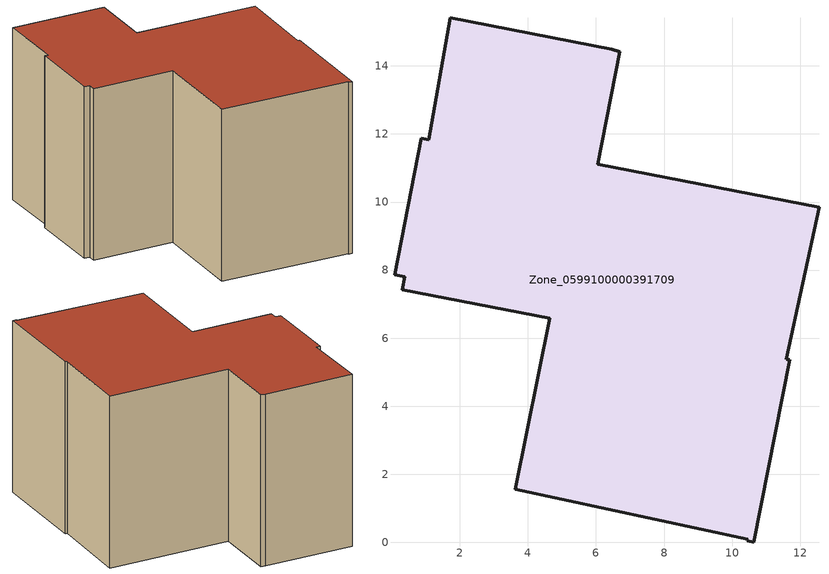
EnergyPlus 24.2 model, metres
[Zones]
Zone_0599100000391709
 floor ground (C_G): 0.08,7.87 0.86,11.88 1.09,11.83 1.72,15.42 6.47,14.49 6.7,14.41 6.05,11.11 12.55,9.84 11.6,5.38 11.7,5.36 10.64,0 10.45,0.04 10.46,0.09 3.63,1.56 4.64,6.58 0.31,7.42 0.38,7.8 z0
 wall outside (C_F): 10.45,0.04 10.64,0 11.7,5.36 11.6,5.38 12.55,9.84 6.05,11.11 6.7,14.41 6.47,14.49 1.72,15.42 1.09,11.83 0.86,11.88 0.08,7.87 0.38,7.8 0.31,7.42 4.64,6.58 3.63,1.56 10.46,0.09 10.45,0.04 z0:9.28
 roof outside (C_R): 6.05,11.11 6.7,14.41 6.47,14.49 1.72,15.42 1.09,11.83 0.86,11.88 0.08,7.87 0.38,7.8 0.31,7.42 4.64,6.58 3.63,1.56 10.46,0.09 10.45,0.04 10.64,0 11.7,5.36 11.6,5.38 12.55,9.84 z9.28
[BUILDING]
Pand.0599100000391709: North Axis=0; Terrain=City; Loads Convergence Tolerance Value=0.04; Temperature Convergence Tolerance Value=0.4; Solar Distribution=FullExterior; Maximum Number of Warmup Days=25; Minimum Number of Warmup Days=1
[Site:Location]
Rotterdam.The.Hague.AP_ZH_NLD Design_Conditions: Latitude=51.96; Longitude=4.45; Time Zone=1; Elevation=-4.5
[SITE:GROUNDTEMPERATURE:BUILDINGSURFACE]
18, 18, 18, 18, 18, 18, 18, 18, 18, 18, 18, 18
[MATERIAL] Thermal Absorptance=0.9; Solar Absorptance=0.7; Visible Absorptance=0.7
Name | Roughness | Thickness | Conductivity | Density | Specific Heat
G.D.1992-2005 | MediumSmooth | 0.15 | 0.06 | 540 | 1210
F.D.1992-2005 | Rough | 0.3 | 0.12 | 1920 | 840
R.D.1992-2005 | MediumRough | 0.2 | 0.08 | 1500 | 1000
[CONSTRUCTION]
C_G: G.D.1992-2005
C_F: F.D.1992-2005
C_R: R.D.1992-2005
[ZONE]
Zone_0599100000391709: Type=1; Multiplier=1; Ceiling Height=Autocalculate; Volume=Autocalculate; Floor Area=autocalculate; Part of Total Floor Area=Yes
[ZONEINFILTRATION:DESIGNFLOWRATE]
Infil_Zone_0599100000391709: Zone or ZoneList or Space or SpaceList=Zone_0599100000391709; Schedule=AlwaysOn; Design Flow Rate Calculation Method=Flow/Area; Flow Rate per Floor Area=0.0021; Constant Term Coefficient=1; Temperature Term Coefficient=0; Velocity Term Coefficient=0; Velocity Squared Term Coefficient=0
[HVACTEMPLATE:ZONE:IDEALLOADSAIRSYSTEM]
Zone_0599100000391709: Maximum Heating Supply Air Temperature=50; Minimum Cooling Supply Air Temperature=13; Maximum Heating Supply Air Humidity Ratio=0.0156; Minimum Cooling Supply Air Humidity Ratio=0.0077; Heating Limit=NoLimit; Cooling Limit=NoLimit; Dehumidification Control Type=ConstantSensibleHeatRatio; Cooling Sensible Heat Ratio=0.7; Dehumidification Setpoint=60; Humidification Control Type=None; Humidification Setpoint=30; Outdoor Air Method=None; Outdoor Air Flow Rate per Person=0.00944; Outdoor Air Flow Rate per Zone Floor Area=0; Outdoor Air Flow Rate per Zone=0; Demand Controlled Ventilation Type=None; Outdoor Air Economizer Type=NoEconomizer; Heat Recovery Type=None; Sensible Heat Recovery Effectiveness=0.7; Latent Heat Recovery Effectiveness=0.65
[ZONECONTROL:THERMOSTAT]
ThermostatControl_Zone_0599100000391709: Zone or ZoneList=Zone_0599100000391709; Control Type Schedule=DualSetpointControlType; Control 1=Thermostat_Zone_0599100000391709; Temperature Difference Between Cutout And Setpoint=0
[THERMOSTATSETPOINT:DUALSETPOINT]
Thermostat_Zone_0599100000391709: Heating Setpoint Temperature Schedule=HeatingSetpoint_Zone_0599100000391709; Cooling Setpoint Temperature Schedule=CoolingSetpoint_Zone_0599100000391709
[SCHEDULE:COMPACT]
HeatingSetpoint_Zone_0599100000391709: Through: 12/31, For: AllDays, Until: 24:00, 21
CoolingSetpoint_Zone_0599100000391709: Through: 12/31, For: AllDays, Until: 24:00, 24
DualSetpointControlType: Through: 12/31, For: AllDays, Until: 24:00, 4
AlwaysOn: Through: 12/31, For: AllDays, Until: 24:00, 1
